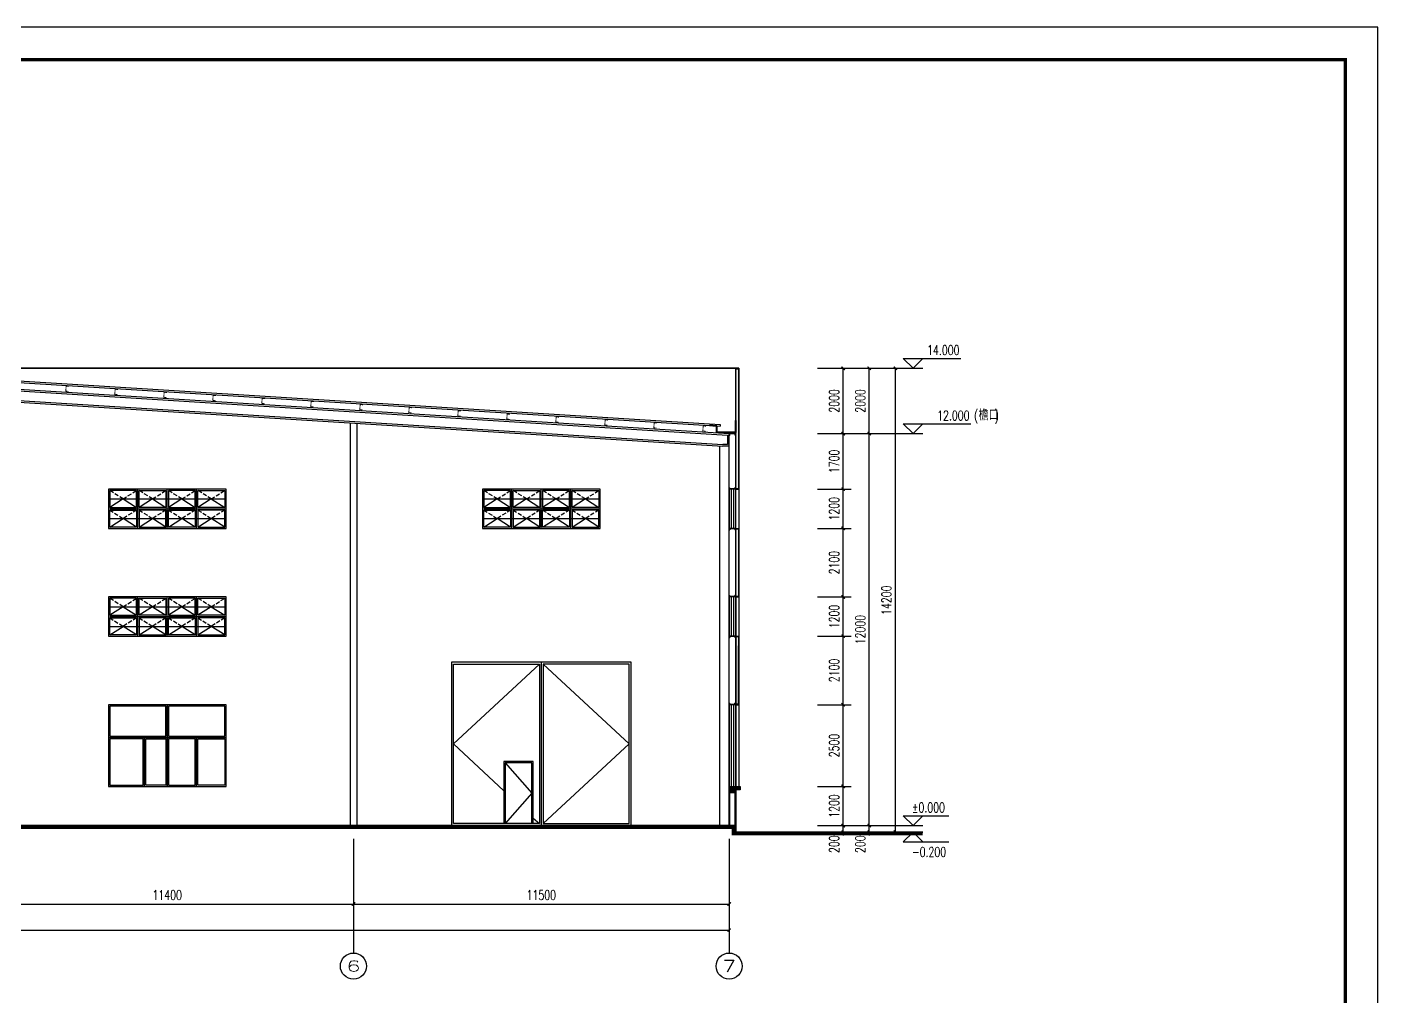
# Model space of a CAD drawing. Extents: x 4267484 to 4395158, y -674551 to -235742.
# Drawn here: x 4343806 to 4385158, y -644846 to -615151 of the extents above; entities that cross this region are included whole.
import ezdxf
from ezdxf.enums import TextEntityAlignment as Align

# ---------------------------------------------------------------- set-up
doc = ezdxf.new("R2010")
doc.units = 0
doc.header["$LTSCALE"] = 1000
doc.header["$MEASUREMENT"] = 0
doc.linetypes.add('DASH', pattern=[0.35, 0.25, -0.1])
doc.layers.get('0').update_dxf_attribs({"linetype": 'CONTINUOUS'})
doc.layers.get('Defpoints').update_dxf_attribs({"linetype": 'CONTINUOUS'})
doc.layers.add('_0', color=7, linetype='CONTINUOUS', lineweight=25)
for name, color, linetype in [('AXIS', 3, 'CONTINUOUS'), ('AXIS_TEXT', 7, 'CONTINUOUS'), ('DIM_ELEV', 3, 'CONTINUOUS'), ('PUB_DIM', 3, 'CONTINUOUS'), ('PUB_HATCH', 8, 'CONTINUOUS'), ('PUB_TEXT', 7, 'CONTINUOUS'), ('PUB_TITLE', 4, 'CONTINUOUS'), ('PUB_WALL', 9, 'CONTINUOUS'), ('STAIR', 5, 'CONTINUOUS'), ('WALL', 2, 'CONTINUOUS'), ('WINDOW', 4, 'CONTINUOUS'), ('剖面', 233, 'CONTINUOUS'), ('建筑外轮廓', 11, 'CONTINUOUS')]:
    doc.layers.add(name, color=color, linetype=linetype)
doc.styles.add('_TCH_AXIS', font='COMPLEX', dxfattribs={"bigfont": 'GBCBIG'})
doc.styles.add('_TCH_DIM', font='SIMPLEX', dxfattribs={"bigfont": 'GBCBIG'})
doc.styles.add('_TCH_DIM_T3', font='SIMPLEX', dxfattribs={"width": 0.705882, "bigfont": 'GBCBIG'})
doc.styles.add('COMPLEX', font='COMPLEX')
doc.dimstyles.new('_TCH_ARCH&&100', dxfattribs={"dimtxt": 297.5, "dimasz": 100, "dimexe": 250, "dimexo": 300, "dimgap": 126.25, "dimtad": 1, "dimdec": 0, "dimzin": 0, "dimdsep": 46, "dimtxsty": '_TCH_DIM_T3', "dimblk": 'ARCHTICK', "dimcen": 0.09, "dimclrt": 7, "dimazin": 2, "dimtfac": 1, "dimtdec": 0, "dimtix": 1, "dimtmove": 2, "dimatfit": 3, "dimfxl": 0, "dimtolj": 1, "dimtzin": 0, "dimarcsym": 0})

# ---------------------------------------------------------------- blocks, each defined once
blk = doc.blocks.new('_ArchTick')
at = {"color": 0, "linetype": 'ByBlock', "const_width": 0.4}
blk.add_lwpolyline([(-0.5, -0.5), (0.5, 0.5)], dxfattribs=at)
blk = doc.blocks.new('*D41')
at = {"layer": 'AXIS', "color": 0, "lineweight": -2}
for p, q in [((4342398, -640300), (4342398, -642250)), ((4353798, -640300), (4353798, -642250)), ((4342398, -642000), (4353798, -642000))]:
    blk.add_line(p, q, dxfattribs=at)
at = {"layer": 'Defpoints', "color": 0}
for p in [(4342398, -640000), (4353798, -640000), (4353798, -642000)]:
    blk.add_point(p, dxfattribs=at)
at = {"layer": 'AXIS', "color": 0, "lineweight": -2, "xscale": 100, "yscale": 100, "zscale": 100, "rotation": 180}
blk.add_blockref('_ArchTick', (4342398, -642000), dxfattribs=at)
at = {"layer": 'AXIS', "color": 0, "lineweight": -2, "xscale": 100, "yscale": 100, "zscale": 100}
blk.add_blockref('_ArchTick', (4353798, -642000), dxfattribs=at)
at = {"layer": 'AXIS', "color": 7, "insert": (4348098, -641725), "char_height": 297.5, "attachment_point": 5, "style": '_TCH_DIM_T3'}
blk.add_mtext('\\A1;11400', dxfattribs=at)
blk = doc.blocks.new('*D42')
at = {"layer": 'AXIS', "color": 0, "lineweight": -2}
for p, q in [((4353798, -640300), (4353798, -642250)), ((4365298, -640300), (4365298, -642250)), ((4353798, -642000), (4365298, -642000))]:
    blk.add_line(p, q, dxfattribs=at)
at = {"layer": 'Defpoints', "color": 0}
for p in [(4353798, -640000), (4365298, -640000), (4365298, -642000)]:
    blk.add_point(p, dxfattribs=at)
at = {"layer": 'AXIS', "color": 0, "lineweight": -2, "xscale": 100, "yscale": 100, "zscale": 100, "rotation": 180}
blk.add_blockref('_ArchTick', (4353798, -642000), dxfattribs=at)
at = {"layer": 'AXIS', "color": 0, "lineweight": -2, "xscale": 100, "yscale": 100, "zscale": 100}
blk.add_blockref('_ArchTick', (4365298, -642000), dxfattribs=at)
at = {"layer": 'AXIS', "color": 7, "insert": (4359548, -641725), "char_height": 297.5, "attachment_point": 5, "style": '_TCH_DIM_T3'}
blk.add_mtext('\\A1;11500', dxfattribs=at)
blk = doc.blocks.new('*D43')
at = {"layer": 'AXIS', "color": 0, "lineweight": -2}
for p, q in [((4318298, -640300), (4318298, -643050)), ((4365298, -640300), (4365298, -643050)), ((4318298, -642800), (4365298, -642800))]:
    blk.add_line(p, q, dxfattribs=at)
at = {"layer": 'Defpoints', "color": 0}
for p in [(4318298, -640000), (4365298, -640000), (4365298, -642800)]:
    blk.add_point(p, dxfattribs=at)
at = {"layer": 'AXIS', "color": 0, "lineweight": -2, "xscale": 100, "yscale": 100, "zscale": 100, "rotation": 180}
blk.add_blockref('_ArchTick', (4318298, -642800), dxfattribs=at)
at = {"layer": 'AXIS', "color": 0, "lineweight": -2, "xscale": 100, "yscale": 100, "zscale": 100}
blk.add_blockref('_ArchTick', (4365298, -642800), dxfattribs=at)
at = {"layer": 'AXIS', "color": 7, "insert": (4341798, -642525), "char_height": 297.5, "attachment_point": 5, "style": '_TCH_DIM_T3'}
blk.add_mtext('\\A1;47000', dxfattribs=at)
blk = doc.blocks.new('*D44')
at = {"layer": 'Defpoints', "color": 0}
for p in [(4367699, -625599), (4368787, -625599), (4367699, -627599)]:
    blk.add_point(p, dxfattribs=at)
at = {"layer": 'PUB_DIM', "color": 0, "lineweight": -2}
for p, q in [((4367999, -625599), (4369037, -625599)), ((4368787, -627599), (4368787, -625599)), ((4367999, -627599), (4369037, -627599))]:
    blk.add_line(p, q, dxfattribs=at)
at = {"layer": 'PUB_DIM', "color": 0, "lineweight": -2, "xscale": 100, "yscale": 100, "zscale": 100}
for p, rotation in [((4368787, -625599), 90), ((4368787, -627599), 270)]:
    blk.add_blockref('_ArchTick', p, dxfattribs=dict(at, rotation=rotation))
at = {"layer": 'PUB_DIM', "color": 7, "insert": (4368512, -626599), "char_height": 297.5, "attachment_point": 5, "rotation": 90, "style": '_TCH_DIM_T3'}
blk.add_mtext('\\A1;2000', dxfattribs=at)
blk = doc.blocks.new('*D45')
at = {"layer": 'Defpoints', "color": 0}
for p in [(4367699, -627599), (4368787, -627599), (4367699, -629299)]:
    blk.add_point(p, dxfattribs=at)
at = {"layer": 'PUB_DIM', "color": 0, "lineweight": -2}
for p, q in [((4367999, -627599), (4369037, -627599)), ((4368787, -629299), (4368787, -627599)), ((4367999, -629299), (4369037, -629299))]:
    blk.add_line(p, q, dxfattribs=at)
at = {"layer": 'PUB_DIM', "color": 0, "lineweight": -2, "xscale": 100, "yscale": 100, "zscale": 100}
for p, rotation in [((4368787, -627599), 90), ((4368787, -629299), 270)]:
    blk.add_blockref('_ArchTick', p, dxfattribs=dict(at, rotation=rotation))
at = {"layer": 'PUB_DIM', "color": 7, "insert": (4368512, -628449), "char_height": 297.5, "attachment_point": 5, "rotation": 90, "style": '_TCH_DIM_T3'}
blk.add_mtext('\\A1;1700', dxfattribs=at)
blk = doc.blocks.new('*D46')
at = {"layer": 'Defpoints', "color": 0}
for p in [(4367699, -629299), (4368787, -629299), (4367699, -630499)]:
    blk.add_point(p, dxfattribs=at)
at = {"layer": 'PUB_DIM', "color": 0, "lineweight": -2}
for p, q in [((4367999, -629299), (4369037, -629299)), ((4368787, -630499), (4368787, -629299)), ((4367999, -630499), (4369037, -630499))]:
    blk.add_line(p, q, dxfattribs=at)
at = {"layer": 'PUB_DIM', "color": 0, "lineweight": -2, "xscale": 100, "yscale": 100, "zscale": 100}
for p, rotation in [((4368787, -629299), 90), ((4368787, -630499), 270)]:
    blk.add_blockref('_ArchTick', p, dxfattribs=dict(at, rotation=rotation))
at = {"layer": 'PUB_DIM', "color": 7, "insert": (4368512, -629899), "char_height": 297.5, "attachment_point": 5, "rotation": 90, "style": '_TCH_DIM_T3'}
blk.add_mtext('\\A1;1200', dxfattribs=at)
blk = doc.blocks.new('*D47')
at = {"layer": 'Defpoints', "color": 0}
for p in [(4367699, -630499), (4368787, -630499), (4367699, -632599)]:
    blk.add_point(p, dxfattribs=at)
at = {"layer": 'PUB_DIM', "color": 0, "lineweight": -2}
for p, q in [((4367999, -630499), (4369037, -630499)), ((4368787, -632599), (4368787, -630499)), ((4367999, -632599), (4369037, -632599))]:
    blk.add_line(p, q, dxfattribs=at)
at = {"layer": 'PUB_DIM', "color": 0, "lineweight": -2, "xscale": 100, "yscale": 100, "zscale": 100}
for p, rotation in [((4368787, -630499), 90), ((4368787, -632599), 270)]:
    blk.add_blockref('_ArchTick', p, dxfattribs=dict(at, rotation=rotation))
at = {"layer": 'PUB_DIM', "color": 7, "insert": (4368512, -631549), "char_height": 297.5, "attachment_point": 5, "rotation": 90, "style": '_TCH_DIM_T3'}
blk.add_mtext('\\A1;2100', dxfattribs=at)
blk = doc.blocks.new('*D48')
at = {"layer": 'Defpoints', "color": 0}
for p in [(4367699, -632599), (4368787, -632599), (4367699, -633799)]:
    blk.add_point(p, dxfattribs=at)
at = {"layer": 'PUB_DIM', "color": 0, "lineweight": -2}
for p, q in [((4367999, -632599), (4369037, -632599)), ((4368787, -633799), (4368787, -632599)), ((4367999, -633799), (4369037, -633799))]:
    blk.add_line(p, q, dxfattribs=at)
at = {"layer": 'PUB_DIM', "color": 0, "lineweight": -2, "xscale": 100, "yscale": 100, "zscale": 100}
for p, rotation in [((4368787, -632599), 90), ((4368787, -633799), 270)]:
    blk.add_blockref('_ArchTick', p, dxfattribs=dict(at, rotation=rotation))
at = {"layer": 'PUB_DIM', "color": 7, "insert": (4368512, -633199), "char_height": 297.5, "attachment_point": 5, "rotation": 90, "style": '_TCH_DIM_T3'}
blk.add_mtext('\\A1;1200', dxfattribs=at)
blk = doc.blocks.new('*D49')
at = {"layer": 'Defpoints', "color": 0}
for p in [(4367699, -633799), (4368787, -633799), (4367699, -635899)]:
    blk.add_point(p, dxfattribs=at)
at = {"layer": 'PUB_DIM', "color": 0, "lineweight": -2}
for p, q in [((4367999, -633799), (4369037, -633799)), ((4368787, -635899), (4368787, -633799)), ((4367999, -635899), (4369037, -635899))]:
    blk.add_line(p, q, dxfattribs=at)
at = {"layer": 'PUB_DIM', "color": 0, "lineweight": -2, "xscale": 100, "yscale": 100, "zscale": 100}
for p, rotation in [((4368787, -633799), 90), ((4368787, -635899), 270)]:
    blk.add_blockref('_ArchTick', p, dxfattribs=dict(at, rotation=rotation))
at = {"layer": 'PUB_DIM', "color": 7, "insert": (4368512, -634849), "char_height": 297.5, "attachment_point": 5, "rotation": 90, "style": '_TCH_DIM_T3'}
blk.add_mtext('\\A1;2100', dxfattribs=at)
blk = doc.blocks.new('*D50')
at = {"layer": 'Defpoints', "color": 0}
for p in [(4367699, -635899), (4368787, -635899), (4367699, -638399)]:
    blk.add_point(p, dxfattribs=at)
at = {"layer": 'PUB_DIM', "color": 0, "lineweight": -2}
for p, q in [((4367999, -635899), (4369037, -635899)), ((4368787, -638399), (4368787, -635899)), ((4367999, -638399), (4369037, -638399))]:
    blk.add_line(p, q, dxfattribs=at)
at = {"layer": 'PUB_DIM', "color": 0, "lineweight": -2, "xscale": 100, "yscale": 100, "zscale": 100}
for p, rotation in [((4368787, -635899), 90), ((4368787, -638399), 270)]:
    blk.add_blockref('_ArchTick', p, dxfattribs=dict(at, rotation=rotation))
at = {"layer": 'PUB_DIM', "color": 7, "insert": (4368512, -637149), "char_height": 297.5, "attachment_point": 5, "rotation": 90, "style": '_TCH_DIM_T3'}
blk.add_mtext('\\A1;2500', dxfattribs=at)
blk = doc.blocks.new('*D51')
at = {"layer": 'Defpoints', "color": 0}
for p in [(4367699, -638399), (4368787, -638399), (4367699, -639599)]:
    blk.add_point(p, dxfattribs=at)
at = {"layer": 'PUB_DIM', "color": 0, "lineweight": -2}
for p, q in [((4367999, -638399), (4369037, -638399)), ((4368787, -639599), (4368787, -638399)), ((4367999, -639599), (4369037, -639599))]:
    blk.add_line(p, q, dxfattribs=at)
at = {"layer": 'PUB_DIM', "color": 0, "lineweight": -2, "xscale": 100, "yscale": 100, "zscale": 100}
for p, rotation in [((4368787, -638399), 90), ((4368787, -639599), 270)]:
    blk.add_blockref('_ArchTick', p, dxfattribs=dict(at, rotation=rotation))
at = {"layer": 'PUB_DIM', "color": 7, "insert": (4368512, -638999), "char_height": 297.5, "attachment_point": 5, "rotation": 90, "style": '_TCH_DIM_T3'}
blk.add_mtext('\\A1;1200', dxfattribs=at)
blk = doc.blocks.new('*D52')
at = {"layer": 'Defpoints', "color": 0}
for p in [(4367699, -639599), (4368787, -639599), (4367699, -639799)]:
    blk.add_point(p, dxfattribs=at)
at = {"layer": 'PUB_DIM', "color": 0, "lineweight": -2}
for p, q in [((4367999, -639599), (4369037, -639599)), ((4368787, -639599), (4368787, -639499)), ((4368787, -639799), (4368787, -639599)), ((4367999, -639799), (4369037, -639799)), ((4368787, -639799), (4368787, -639899))]:
    blk.add_line(p, q, dxfattribs=at)
at = {"layer": 'PUB_DIM', "color": 0, "lineweight": -2, "xscale": 100, "yscale": 100, "zscale": 100}
for p, rotation in [((4368787, -639599), 270), ((4368787, -639799), 90)]:
    blk.add_blockref('_ArchTick', p, dxfattribs=dict(at, rotation=rotation))
at = {"layer": 'PUB_DIM', "color": 7, "insert": (4368512, -640169), "char_height": 297.5, "attachment_point": 5, "rotation": 90, "style": '_TCH_DIM_T3'}
blk.add_mtext('\\A1;200', dxfattribs=at)
blk = doc.blocks.new('*D53')
at = {"layer": 'Defpoints', "color": 0}
for p in [(4368799, -625599), (4370387, -625599), (4368799, -639799)]:
    blk.add_point(p, dxfattribs=at)
at = {"layer": 'PUB_DIM', "color": 0, "lineweight": -2}
for p, q in [((4369099, -625599), (4370637, -625599)), ((4370387, -639799), (4370387, -625599)), ((4369099, -639799), (4370637, -639799))]:
    blk.add_line(p, q, dxfattribs=at)
at = {"layer": 'PUB_DIM', "color": 0, "lineweight": -2, "xscale": 100, "yscale": 100, "zscale": 100}
for p, rotation in [((4370387, -625599), 90), ((4370387, -639799), 270)]:
    blk.add_blockref('_ArchTick', p, dxfattribs=dict(at, rotation=rotation))
at = {"layer": 'PUB_DIM', "color": 7, "insert": (4370112, -632699), "char_height": 297.5, "attachment_point": 5, "rotation": 90, "style": '_TCH_DIM_T3'}
blk.add_mtext('\\A1;14200', dxfattribs=at)
blk = doc.blocks.new('*D54')
at = {"layer": 'Defpoints', "color": 0}
for p in [(4368799, -625599), (4369587, -625599), (4368799, -627599)]:
    blk.add_point(p, dxfattribs=at)
at = {"layer": 'PUB_DIM', "color": 0, "lineweight": -2}
for p, q in [((4369099, -625599), (4369837, -625599)), ((4369587, -627599), (4369587, -625599)), ((4369099, -627599), (4369837, -627599))]:
    blk.add_line(p, q, dxfattribs=at)
at = {"layer": 'PUB_DIM', "color": 0, "lineweight": -2, "xscale": 100, "yscale": 100, "zscale": 100}
for p, rotation in [((4369587, -625599), 90), ((4369587, -627599), 270)]:
    blk.add_blockref('_ArchTick', p, dxfattribs=dict(at, rotation=rotation))
at = {"layer": 'PUB_DIM', "color": 7, "insert": (4369312, -626599), "char_height": 297.5, "attachment_point": 5, "rotation": 90, "style": '_TCH_DIM_T3'}
blk.add_mtext('\\A1;2000', dxfattribs=at)
blk = doc.blocks.new('*D55')
at = {"layer": 'Defpoints', "color": 0}
for p in [(4368799, -627599), (4369587, -627599), (4368799, -639599)]:
    blk.add_point(p, dxfattribs=at)
at = {"layer": 'PUB_DIM', "color": 0, "lineweight": -2}
for p, q in [((4369099, -627599), (4369837, -627599)), ((4369587, -639599), (4369587, -627599)), ((4369099, -639599), (4369837, -639599))]:
    blk.add_line(p, q, dxfattribs=at)
at = {"layer": 'PUB_DIM', "color": 0, "lineweight": -2, "xscale": 100, "yscale": 100, "zscale": 100}
for p, rotation in [((4369587, -627599), 90), ((4369587, -639599), 270)]:
    blk.add_blockref('_ArchTick', p, dxfattribs=dict(at, rotation=rotation))
at = {"layer": 'PUB_DIM', "color": 7, "insert": (4369312, -633599), "char_height": 297.5, "attachment_point": 5, "rotation": 90, "style": '_TCH_DIM_T3'}
blk.add_mtext('\\A1;12000', dxfattribs=at)
blk = doc.blocks.new('*D56')
at = {"layer": 'Defpoints', "color": 0}
for p in [(4368799, -639599), (4369587, -639599), (4368799, -639799)]:
    blk.add_point(p, dxfattribs=at)
at = {"layer": 'PUB_DIM', "color": 0, "lineweight": -2}
for p, q in [((4369099, -639599), (4369837, -639599)), ((4369587, -639599), (4369587, -639499)), ((4369587, -639799), (4369587, -639599)), ((4369099, -639799), (4369837, -639799)), ((4369587, -639799), (4369587, -639899))]:
    blk.add_line(p, q, dxfattribs=at)
at = {"layer": 'PUB_DIM', "color": 0, "lineweight": -2, "xscale": 100, "yscale": 100, "zscale": 100}
for p, rotation in [((4369587, -639599), 270), ((4369587, -639799), 90)]:
    blk.add_blockref('_ArchTick', p, dxfattribs=dict(at, rotation=rotation))
at = {"layer": 'PUB_DIM', "color": 7, "insert": (4369312, -640169), "char_height": 297.5, "attachment_point": 5, "rotation": 90, "style": '_TCH_DIM_T3'}
blk.add_mtext('\\A1;200', dxfattribs=at)
blk = doc.blocks.new('C-3015')
at = {"layer": 'PUB_HATCH', "linetype": 'DASH', "ltscale": 0.5}
for p, q in [((733687, 126065), (733277, 126325)), ((733687, 126065), (734097, 126325)), ((734587, 126065), (734177, 126325)), ((734587, 126065), (734997, 126325)), ((735487, 126065), (735077, 126325)), ((735487, 126065), (735897, 126325)), ((736387, 126065), (735977, 126325)), ((736387, 126065), (736797, 126325)), ((733277, 125725), (733687, 125465)), ((734097, 125725), (733687, 125465)), ((734177, 125725), (734587, 125465)), ((734997, 125725), (734587, 125465)), ((735077, 125725), (735487, 125465)), ((735897, 125725), (735487, 125465)), ((735977, 125725), (736387, 125465)), ((736797, 125725), (736387, 125465))]:
    blk.add_line(p, q, dxfattribs=at)
at = {"layer": 'PUB_HATCH'}
for p, q in [((736837, 126065), (733237, 126065)), ((733687, 126065), (733277, 125805)), ((733687, 126065), (734097, 125805)), ((734587, 126065), (734177, 125805)), ((734587, 126065), (734997, 125805)), ((735487, 126065), (735077, 125805)), ((735487, 126065), (735897, 125805)), ((736387, 126065), (735977, 125805)), ((736387, 126065), (736797, 125805)), ((736837, 125465), (733237, 125465)), ((733277, 125205), (733687, 125465)), ((734097, 125205), (733687, 125465)), ((734177, 125205), (734587, 125465)), ((734997, 125205), (734587, 125465)), ((735077, 125205), (735487, 125465)), ((735897, 125205), (735487, 125465)), ((735977, 125205), (736387, 125465)), ((736797, 125205), (736387, 125465))]:
    blk.add_line(p, q, dxfattribs=at)
at = {"layer": 'WINDOW', "color": 160}
for p, q in [((734137, 125165), (734137, 126365)), ((735037, 125165), (735037, 126365)), ((735937, 125165), (735937, 126365)), ((736797, 125765), (733237, 125765))]:
    blk.add_line(p, q, dxfattribs=at)
for points in [[(733237, 126365), (736837, 126365), (736837, 125165), (733237, 125165)], [(734097, 126325), (733277, 126325), (733277, 125805), (734097, 125805)], [(734177, 126325), (734997, 126325), (734997, 125805), (734177, 125805)], [(735897, 126325), (735077, 126325), (735077, 125805), (735897, 125805)], [(735977, 126325), (736797, 126325), (736797, 125805), (735977, 125805)], [(734097, 125205), (733277, 125205), (733277, 125725), (734097, 125725)], [(734177, 125205), (734997, 125205), (734997, 125725), (734177, 125725)], [(735897, 125205), (735077, 125205), (735077, 125725), (735897, 125725)], [(735977, 125205), (736797, 125205), (736797, 125725), (735977, 125725)]]:
    blk.add_lwpolyline(points, close=True, dxfattribs=at)
blk = doc.blocks.new('_AXISO')
blk.add_circle((0, 0), 0.5)
at = {"layer": 'AXIS_TEXT', "style": 'COMPLEX', "width": 1.041667}
blk.add_attdef('A', text='', height=0.56, dxfattribs=at).set_placement((-0.25, -0.28), (0.25, -0.28), align=Align.FIT)
blk = doc.blocks.new('A$C41676D77')
for p, q in [((0, 45), (0, 0)), ((10, 45), (0, 45)), ((10, 45), (20, 45)), ((10, 35), (10, 10)), ((10, 35), (20, 35)), ((180, 10), (10, 10)), ((20, 35), (20, 45)), ((180, 45), (170, 45)), ((170, 35), (170, 45)), ((180, 35), (170, 35)), ((190, 45), (180, 45)), ((180, 35), (180, 10)), ((190, 45), (190, 0)), ((190, 0), (0, 0))]:
    blk.add_line(p, q)

msp = doc.modelspace()

# ---------------------------------------------------------------- hatches: boundary and pattern name
for points in [[(4345015.1, -626166, -0.4142136), (4345025.9, -626157), (4345080.7, -626162, 0.4142136), (4345091.6, -626152.9), (4345092, -626148, 0.4142136), (4345083, -626137.1), (4345003.3, -626129.8, 0.4142136), (4344992.5, -626138.8), (4344977.8, -626298.2, 0.4142136), (4344986.9, -626309), (4345066.6, -626316.3, 0.4142136), (4345077.4, -626307.3), (4345077.9, -626302.3, 0.4142136), (4345068.8, -626291.4), (4345014.1, -626286.4, -0.4142136), (4345005, -626275.5)], [(4346515.1, -626266, -0.4142136), (4346525.9, -626256.9), (4346580.7, -626262, 0.4142136), (4346591.6, -626252.9), (4346592, -626247.9, 0.4142136), (4346583, -626237.1), (4346503.3, -626229.8, 0.4142136), (4346492.5, -626238.8), (4346477.8, -626398.1, 0.4142136), (4346486.9, -626409), (4346566.6, -626416.3, 0.4142136), (4346577.4, -626407.3), (4346577.9, -626402.3, 0.4142136), (4346568.8, -626391.4), (4346514.1, -626386.4, -0.4142136), (4346505, -626375.5)], [(4348015.1, -626358.2, -0.4142136), (4348025.9, -626349.2), (4348080.7, -626354.2, 0.4142136), (4348091.6, -626345.2), (4348092, -626340.2, 0.4142136), (4348083, -626329.3), (4348003.3, -626322, 0.4142136), (4347992.5, -626331.1), (4347977.8, -626490.4, 0.4142136), (4347986.9, -626501.3), (4348066.6, -626508.6, 0.4142136), (4348077.4, -626499.5), (4348077.9, -626494.5, 0.4142136), (4348068.8, -626483.7), (4348014.1, -626478.6, -0.4142136), (4348005, -626467.8)], [(4349515.1, -626451.2, -0.4142136), (4349525.9, -626442.2), (4349580.7, -626447.2, 0.4142136), (4349591.6, -626438.1), (4349592, -626433.2, 0.4142136), (4349583, -626422.3), (4349503.3, -626415, 0.4142136), (4349492.5, -626424), (4349477.8, -626583.4, 0.4142136), (4349486.9, -626594.2), (4349566.6, -626601.5, 0.4142136), (4349577.4, -626592.5), (4349577.9, -626587.5, 0.4142136), (4349568.8, -626576.6), (4349514.1, -626571.6, -0.4142136), (4349505, -626560.7)], [(4351015.1, -626543.2, -0.4142136), (4351025.9, -626534.1), (4351080.7, -626539.1, 0.4142136), (4351091.6, -626530.1), (4351092, -626525.1, 0.4142136), (4351083, -626514.2), (4351003.3, -626506.9, 0.4142136), (4350992.5, -626516), (4350977.8, -626675.3, 0.4142136), (4350986.9, -626686.2), (4351066.6, -626693.5, 0.4142136), (4351077.4, -626684.5), (4351077.9, -626679.5, 0.4142136), (4351068.8, -626668.6), (4351014.1, -626663.6, -0.4142136), (4351005, -626652.7)], [(4352515.1, -626640.4, -0.4142136), (4352525.9, -626631.4), (4352580.7, -626636.4, 0.4142136), (4352591.6, -626627.4), (4352592, -626622.4, 0.4142136), (4352583, -626611.5), (4352503.3, -626604.2, 0.4142136), (4352492.5, -626613.3), (4352477.8, -626772.6, 0.4142136), (4352486.9, -626783.5), (4352566.6, -626790.8, 0.4142136), (4352577.4, -626781.7), (4352577.9, -626776.7, 0.4142136), (4352568.8, -626765.9), (4352514.1, -626760.8, -0.4142136), (4352505, -626750)], [(4354015.1, -626734.1, -0.4142136), (4354025.9, -626725), (4354080.7, -626730, 0.4142136), (4354091.6, -626721), (4354092, -626716, 0.4142136), (4354083, -626705.2), (4354003.3, -626697.8, 0.4142136), (4353992.5, -626706.9), (4353977.8, -626866.2, 0.4142136), (4353986.9, -626877.1), (4354066.6, -626884.4, 0.4142136), (4354077.4, -626875.4), (4354077.9, -626870.4, 0.4142136), (4354068.8, -626859.5), (4354014.1, -626854.5, -0.4142136), (4354005, -626843.6)], [(4355515.1, -626825.1, -0.4142136), (4355525.9, -626816.1), (4355580.7, -626821.1, 0.4142136), (4355591.6, -626812.1), (4355592, -626807.1, 0.4142136), (4355583, -626796.2), (4355503.3, -626788.9, 0.4142136), (4355492.5, -626797.9), (4355477.8, -626957.3, 0.4142136), (4355486.9, -626968.1), (4355566.6, -626975.5, 0.4142136), (4355577.4, -626966.4), (4355577.9, -626961.4, 0.4142136), (4355568.8, -626950.6), (4355514.1, -626945.5, -0.4142136), (4355505, -626934.7)], [(4357015.1, -626925.8, -0.4142136), (4357025.9, -626916.8), (4357080.7, -626921.8, 0.4142136), (4357091.6, -626912.8), (4357092, -626907.8, 0.4142136), (4357083, -626896.9), (4357003.3, -626889.6, 0.4142136), (4356992.5, -626898.6), (4356977.8, -627058, 0.4142136), (4356986.9, -627068.8), (4357066.6, -627076.1, 0.4142136), (4357077.4, -627067.1), (4357077.9, -627062.1, 0.4142136), (4357068.8, -627051.3), (4357014.1, -627046.2, -0.4142136), (4357005, -627035.4)], [(4358515.1, -627022.3, -0.4142136), (4358525.9, -627013.2), (4358580.7, -627018.2, 0.4142136), (4358591.6, -627009.2), (4358592, -627004.2, 0.4142136), (4358583, -626993.3), (4358503.3, -626986, 0.4142136), (4358492.5, -626995.1), (4358477.8, -627154.4, 0.4142136), (4358486.9, -627165.3), (4358566.6, -627172.6, 0.4142136), (4358577.4, -627163.5), (4358577.9, -627158.6, 0.4142136), (4358568.8, -627147.7), (4358514.1, -627142.7, -0.4142136), (4358505, -627131.8)], [(4360015.1, -627111, -0.4142136), (4360025.9, -627102), (4360080.7, -627107, 0.4142136), (4360091.6, -627098), (4360092, -627093, 0.4142136), (4360083, -627082.1), (4360003.3, -627074.8, 0.4142136), (4359992.5, -627083.9), (4359977.8, -627243.2, 0.4142136), (4359986.9, -627254.1), (4360066.6, -627261.4, 0.4142136), (4360077.4, -627252.3), (4360077.9, -627247.3, 0.4142136), (4360068.8, -627236.5), (4360014.1, -627231.4, -0.4142136), (4360005, -627220.6)], [(4361515.1, -627202.4, -0.4142136), (4361525.9, -627193.3), (4361580.7, -627198.4, 0.4142136), (4361591.6, -627189.3), (4361592, -627184.3, 0.4142136), (4361583, -627173.5), (4361503.3, -627166.2, 0.4142136), (4361492.5, -627175.2), (4361477.8, -627334.5, 0.4142136), (4361486.9, -627345.4), (4361566.6, -627352.7, 0.4142136), (4361577.4, -627343.7), (4361577.9, -627338.7, 0.4142136), (4361568.8, -627327.8), (4361514.1, -627322.8, -0.4142136), (4361505, -627311.9)], [(4363015.1, -627290.2, -0.4142136), (4363025.9, -627281.2), (4363080.7, -627286.2, 0.4142136), (4363091.6, -627277.1), (4363092, -627272.2, 0.4142136), (4363083, -627261.3), (4363003.3, -627254, 0.4142136), (4362992.5, -627263), (4362977.8, -627422.4, 0.4142136), (4362986.9, -627433.2), (4363066.6, -627440.5, 0.4142136), (4363077.4, -627431.5), (4363077.9, -627426.5, 0.4142136), (4363068.8, -627415.6), (4363014.1, -627410.6, -0.4142136), (4363005, -627399.7)], [(4364515.1, -627386.6, -0.4142136), (4364525.9, -627377.6), (4364580.7, -627382.6, 0.4142136), (4364591.6, -627373.5), (4364592, -627368.6, 0.4142136), (4364583, -627357.7), (4364503.3, -627350.4, 0.4142136), (4364492.5, -627359.4), (4364477.8, -627518.8, 0.4142136), (4364486.9, -627529.6), (4364566.6, -627536.9, 0.4142136), (4364577.4, -627527.9), (4364577.9, -627522.9, 0.4142136), (4364568.8, -627512), (4364514.1, -627507, -0.4142136), (4364505, -627496.2)], [(4365298, -638399.3), (4365298, -638599.3), (4365498, -638599.3), (4365498, -638499.3), (4365638, -638499.3), (4365638, -638399.3)]]:
    msp.add_hatch(color=256).paths.add_polyline_path(points)
at = {"layer": 'PUB_WALL'}
for points in [[(4365498, -629299.3), (4365498, -625599.3), (4365538, -625599.3), (4365538, -629299.3)], [(4365498, -625599.3), (4365598, -625599.3), (4365598, -625639.3), (4365498, -625639.3)], [(4365598, -629299.3), (4365598, -625599.3), (4365558, -625599.3), (4365558, -629299.3)], [(4365498, -629299.3), (4365598, -629299.3), (4365598, -629259.3), (4365498, -629259.3)], [(4365498, -632599.3), (4365498, -630499.3), (4365538, -630499.3), (4365538, -632599.3)], [(4365498, -630499.3), (4365598, -630499.3), (4365598, -630539.3), (4365498, -630539.3)], [(4365598, -632599.3), (4365598, -630499.3), (4365558, -630499.3), (4365558, -632599.3)], [(4365498, -632599.3), (4365598, -632599.3), (4365598, -632559.3), (4365498, -632559.3)], [(4365498, -635899.3), (4365498.4, -633799.3), (4365538.4, -633799.3), (4365538, -635899.3)], [(4365498.4, -633799.3), (4365598.4, -633799.3), (4365598.4, -633839.3), (4365498.4, -633839.3)], [(4365598, -635899.3), (4365598.4, -633799.3), (4365558.4, -633799.3), (4365558, -635899.3)], [(4365498, -635899.3), (4365598, -635899.3), (4365598, -635859.3), (4365498, -635859.3)]]:
    msp.add_hatch(color=256, dxfattribs=at).paths.add_polyline_path(points)

# ---------------------------------------------------------------- linework, layer by layer
at = {"color": 0}
for p, q in [((4353698, -627269.7), (4353698, -639649.3)), ((4353898, -627282.2), (4353898, -639649.3))]:
    msp.add_line(p, q, dxfattribs=at)
for p, q in [((4365588, -629299.3), (4365588, -629273)), ((4365588, -629299.3), (4365588, -629273)), ((4365588, -632599.3), (4365588, -632573)), ((4365588, -632599.3), (4365588, -632573)), ((4365587.5, -635273), (4365587.5, -634099.3)), ((4365587.5, -635273), (4365587.5, -634099.3)), ((4365297.5, -638399.3), (4365297.5, -635899.3)), ((4365588, -638399.3), (4365588, -638419.3)), ((4365588, -638399.3), (4365588, -638419.3))]:
    msp.add_line(p, q)
for points in [[(4365638, -638399.3), (4365638, -638499.3), (4365498, -638499.3), (4365498, -638599.3), (4365298, -638599.3), (4365298, -638399.3), (4365638, -638399.3)], [(4365638, -638399.3), (4365638, -638499.3), (4365498, -638499.3), (4365498, -638599.3), (4365298, -638599.3), (4365298, -638399.3), (4365638, -638399.3)], [(4371226, -639799.3), (4365478, -639799.3), (4365478, -639599.3), (4341798, -639599.3)]]:
    msp.add_lwpolyline(points)
at = {"const_width": 100}
msp.add_lwpolyline([(4371226, -639849.3), (4365428, -639849.3), (4365428, -639649.3), (4341798, -639649.3)], dxfattribs=at)
at = {"layer": '_0', "color": 0}
msp.add_line((4365598, -625599.3), (4341890.3, -625598.7), dxfattribs=at)
at = {"layer": '_0'}
for points in [[(4365598, -625599.3), (4365598, -638399.3)], [(4365498, -632599.3), (4365498, -638399.3)]]:
    msp.add_lwpolyline(points, dxfattribs=at)
at = {"layer": 'AXIS', "color": 0}
for p, q in [((4353798, -639999.9), (4353798, -643499.9)), ((4365298, -639999.9), (4365298, -643499.9))]:
    msp.add_line(p, q, dxfattribs=at)
at = {"layer": 'DIM_ELEV'}
for p, q in [((4370226, -625596.8), (4371226, -625596.8)), ((4370926, -625596.8), (4370626, -625296.8)), ((4370626, -625296.8), (4372387.9, -625296.8)), ((4370926, -625596.8), (4371226, -625296.8)), ((4370926, -627599.3), (4370626, -627299.3)), ((4370626, -627299.3), (4372695, -627299.3)), ((4370926, -627599.3), (4371226, -627299.3)), ((4370226, -627599.3), (4371226, -627599.3)), ((4369797.4, -639599.3), (4371226, -639599.3)), ((4370926, -639599.3), (4370626, -639299.3)), ((4370626, -639299.3), (4372024.9, -639299.3)), ((4370926, -639599.3), (4371226, -639299.3)), ((4370226, -639799.3), (4371226, -639799.3)), ((4370926, -639799.3), (4370626, -640099.3)), ((4370626, -640099.3), (4372024.9, -640099.3)), ((4370926, -639799.3), (4371226, -640099.3))]:
    msp.add_line(p, q, dxfattribs=at)
at = {"layer": 'PUB_DIM'}
for p, q in [((4368299.5, -625598.8), (4371226, -625598.8)), ((4368299.5, -627599.3), (4371226, -627599.3)), ((4368299.5, -639599.3), (4371226, -639599.3))]:
    msp.add_line(p, q, dxfattribs=at)
at = {"layer": 'PUB_TITLE', "color": 4}
msp.add_lwpolyline([(4301057.7, -674551), (4385157.7, -674551), (4385157.7, -615151), (4301057.7, -615151)], close=True, dxfattribs=at)
at = {"layer": 'PUB_TITLE', "color": 4, "const_width": 100}
msp.add_lwpolyline([(4303557.7, -673551), (4384157.7, -673551), (4384157.7, -616151), (4303557.7, -616151)], close=True, dxfattribs=at)
at = {"layer": 'STAIR', "color": 5}
for p, q in [((4341890.3, -625599.3), (4365598, -625598.8)), ((4341890.3, -625879.4), (4365018, -627320)), ((4341890.3, -625929.6), (4365018, -627370.3)), ((4341890.3, -626130.3), (4365298, -627599.3)), ((4341890.3, -626180.6), (4365248, -627644.5)), ((4341890.3, -626482.3), (4365107.6, -627932)), ((4341890.3, -626532.5), (4365105.1, -627982)), ((4365018, -627320), (4365018, -627370.3)), ((4365248, -627644.5), (4365248, -627932)), ((4365248, -627644.5), (4365248, -627921)), ((4365298.4, -627982), (4365105.1, -627982)), ((4365248.4, -627932), (4365107.6, -627932))]:
    msp.add_line(p, q, dxfattribs=at)
msp.add_lwpolyline([(4364998, -627981.2), (4364998, -639599.3)], dxfattribs=at)
at = {"layer": 'WALL'}
for p, q in [((4365498, -629299.3), (4365498, -625599.3)), ((4365498, -625599.3), (4365598, -625599.3)), ((4365598, -629299.3), (4365598, -625599.3)), ((4365488, -629299.3), (4365598, -629299.3)), ((4365488, -629299.3), (4365588, -629299.3)), ((4365498, -629299.3), (4365598, -629299.3)), ((4365498, -632599.3), (4365498, -630499.3)), ((4365498, -630499.3), (4365598, -630499.3)), ((4365598, -632599.3), (4365598, -630499.3)), ((4365488, -632599.3), (4365598, -632599.3)), ((4365488, -632599.3), (4365588, -632599.3)), ((4365498, -632599.3), (4365598, -632599.3)), ((4365498, -635899.3), (4365498.4, -633799.3)), ((4365498.4, -633799.3), (4365598.4, -633799.3)), ((4365598, -635899.3), (4365598.4, -633799.3)), ((4365587.5, -635899.3), (4365587.5, -634099.3)), ((4365587.5, -635899.3), (4365587.5, -634099.3)), ((4365498, -635899.3), (4365598, -635899.3)), ((4365488, -638399.3), (4365588, -638399.3)), ((4365488, -638399.3), (4365588, -638399.3))]:
    msp.add_line(p, q, dxfattribs=at)
at = {"layer": 'WALL', "const_width": 40}
msp.add_lwpolyline([(4365318, -639599.3), (4365318, -638419.3), (4365618, -638419.3), (4365618, -638479.3), (4365478, -638479.3), (4365478, -639799.3)], dxfattribs=at)
msp.add_lwpolyline([(4365318, -639599.3), (4365318, -638419.3), (4365618, -638419.3), (4365618, -638479.3), (4365478, -638479.3), (4365478, -639799.3)], dxfattribs=at)
at = {"layer": 'WALL'}
msp.add_lwpolyline([(4365298, -639599.3), (4365298, -638399.3), (4365638, -638399.3), (4365638, -638499.3), (4365498, -638499.3), (4365498, -639799.3)], dxfattribs=at)
msp.add_lwpolyline([(4365298, -639599.3), (4365298, -638399.3), (4365638, -638399.3), (4365638, -638499.3), (4365498, -638499.3), (4365498, -639799.3)], dxfattribs=at)
at = {"layer": 'WINDOW'}
for p, q in [((4365298.4, -629299.3), (4365298.4, -630499.3)), ((4365358, -629299.3), (4365358, -630499.3)), ((4365358, -629299.3), (4365358, -630499.3)), ((4365428, -629299.3), (4365428, -630499.3)), ((4365428, -629299.3), (4365428, -630499.3)), ((4365488, -629299.3), (4365488, -630499.3)), ((4365488, -629299.3), (4365488, -630499.3)), ((4365298.4, -632599.3), (4365298.4, -633799.3)), ((4365358, -632599.3), (4365358, -633799.3)), ((4365358, -632599.3), (4365358, -633799.3)), ((4365428, -632599.3), (4365428, -633799.3)), ((4365428, -632599.3), (4365428, -633799.3)), ((4365488, -632599.3), (4365488, -633799.3)), ((4365488, -632599.3), (4365488, -633799.3)), ((4362298, -634599.3), (4356798, -634599.3)), ((4356798, -634599.3), (4356798, -639599.3)), ((4359548, -634599.3), (4359548, -639599.3)), ((4362298, -639599.3), (4362298, -634599.3)), ((4365298, -635899.3), (4365298, -638399.3)), ((4365357.5, -635899.3), (4365357.5, -638399.3)), ((4365427.5, -635899.3), (4365427.5, -638399.3)), ((4365487.5, -635899.3), (4365487.5, -638399.3))]:
    msp.add_line(p, q, dxfattribs=at)
at = {"layer": 'WINDOW', "color": 160}
for p, q in [((4346298, -636899.3), (4348098, -636899.3)), ((4347398, -638399.3), (4347398, -636899.3)), ((4348098, -636899.3), (4349898, -636899.3)), ((4348998, -638399.3), (4348998, -636899.3))]:
    msp.add_line(p, q, dxfattribs=at)
at = {"layer": 'WINDOW'}
for points in [[(4359488, -634659.3), (4356858, -637099.3), (4358402.2, -638531.9)], [(4359608, -634659.3), (4362238, -637099.3), (4359608, -639539.3)], [(4359302.2, -639539.3), (4359302.2, -637639.3), (4358402.2, -637639.3), (4358402.2, -639539.3)], [(4359262.2, -639539.3), (4359262.2, -637679.3), (4358442.2, -637679.3), (4358442.2, -639539.3)], [(4358442.2, -637679.3), (4359262.2, -638609.3), (4358442.2, -639539.3)], [(4359302.2, -639366.9), (4359488, -639539.3)]]:
    msp.add_lwpolyline(points, dxfattribs=at)
for points in [[(4356858, -634659.3), (4359488, -634659.3), (4359488, -639539.3), (4356858, -639539.3)], [(4362238, -634659.3), (4359608, -634659.3), (4359608, -639539.3), (4362238, -639539.3)]]:
    msp.add_lwpolyline(points, close=True, dxfattribs=at)
at = {"layer": 'WINDOW', "color": 160}
for points in [[(4348098, -635899.3), (4346298, -635899.3), (4346298, -638399.3), (4348098, -638399.3)], [(4348058, -635939.3), (4346338, -635939.3), (4346338, -636859.3), (4348058, -636859.3)], [(4349898, -635899.3), (4348098, -635899.3), (4348098, -638399.3), (4349898, -638399.3)], [(4349858, -635939.3), (4348138, -635939.3), (4348138, -636859.3), (4349858, -636859.3)], [(4347358, -636939.3), (4346338, -636939.3), (4346338, -638359.3), (4347358, -638359.3)], [(4347438, -636939.3), (4348058, -636939.3), (4348058, -638359.3), (4347438, -638359.3)], [(4348958, -636939.3), (4348138, -636939.3), (4348138, -638359.3), (4348958, -638359.3)], [(4349038, -636939.3), (4349858, -636939.3), (4349858, -638359.3), (4349038, -638359.3)]]:
    msp.add_lwpolyline(points, close=True, dxfattribs=at)
at = {"layer": '剖面'}
for p, q in [((4365478, -627194.2), (4365498, -627194.2)), ((4365478, -627194.2), (4365478, -627539.5)), ((4365478, -627194.2), (4365498, -627194.2)), ((4365478, -627194.2), (4365478, -627539.5)), ((4365498, -627194.2), (4365498, -627559.5)), ((4365498, -627194.2), (4365498, -627559.5)), ((4364696.6, -627359), (4364698.6, -627339.1)), ((4364696.6, -627359), (4364698.6, -627339.1)), ((4364898, -627379.2), (4364696.6, -627359)), ((4364898, -627379.2), (4364696.6, -627359)), ((4364918, -627361.1), (4364698.6, -627339.1)), ((4364918, -627361.1), (4364698.6, -627339.1)), ((4364898, -627379.2), (4364898, -627559.5)), ((4364898, -627379.2), (4364898, -627559.5)), ((4364898, -627559.5), (4365498, -627559.5)), ((4364898, -627559.5), (4365498, -627559.5)), ((4364918, -627361.1), (4364918, -627539.5)), ((4364918, -627361.1), (4364918, -627539.5)), ((4364918, -627539.5), (4365478, -627539.5)), ((4364918, -627539.5), (4365478, -627539.5))]:
    msp.add_line(p, q, dxfattribs=at)
at = {"layer": '建筑外轮廓', "color": 11}
for points in [[(4365297.5, -638399.3), (4365298, -627599.3)], [(4365298, -627999.8), (4365298, -627599.3)], [(4365586.9, -634099.3), (4365586.9, -635799.3)], [(4365586.9, -634099.3), (4365586.9, -635799.3)]]:
    msp.add_lwpolyline(points, dxfattribs=at)

# ---------------------------------------------------------------- block references
at = {"xscale": -1, "rotation": 180}
for p in [(4365298, -627599.3), (4365298, -627599.3), (4365298.4, -630499.3), (4365298.4, -633799.3)]:
    msp.add_blockref('A$C41676D77', p, dxfattribs=at)
at = {"xscale": -1}
for p in [(5083134.6, -755663.9), (5094584.8, -755664.4), (5083134.6, -758963.9)]:
    msp.add_blockref('C-3015', p, dxfattribs=at)
for p in [(4365298, -629299.3), (4365298.4, -629299.3), (4365298, -632599.3), (4365298.4, -632599.3), (4365298, -635899.3), (4365298, -635899.3)]:
    msp.add_blockref('A$C41676D77', p)
at = {"layer": 'AXIS', "color": 0}
ref = msp.add_blockref('_AXISO', (4353798, -643899.9), dxfattribs=dict(at, xscale=800, yscale=800, zscale=800))
ref.add_attrib('A', '6', dxfattribs={"layer": 'AXIS_TEXT', "color": 0, "height": 328.4, "style": '_TCH_AXIS', "width": 2.071429}).set_placement((4353571.2, -644064.1), (4354024.8, -644064.1), align=Align.FIT)
ref = msp.add_blockref('_AXISO', (4365298, -643899.9), dxfattribs=dict(at, xscale=800, yscale=800, zscale=800))
ref.add_attrib('A', '7', dxfattribs={"layer": 'AXIS_TEXT', "color": 0, "height": 368.8, "style": '_TCH_AXIS', "width": 1.714286}).set_placement((4365087.2, -644084.2), (4365508.7, -644084.2), align=Align.FIT)

# ---------------------------------------------------------------- texts
at = {"layer": 'PUB_TEXT', "style": '_TCH_DIM', "width": 0.705882}
for s, p in [('14.000', (4371357.9, -625191.8)), ('(', (4372795, -627194.3)), (')', (4373426.5, -627194.3)), ('12.000', (4371665, -627194.3)), ('%%P0.000', (4370894.9, -639194.3)), ('-0.200', (4370894.9, -640554.3))]:
    msp.add_text(s, height=297.5, dxfattribs=at).set_placement(p)
at = {"layer": 'PUB_TEXT', "style": '_TCH_DIM'}
msp.add_text('檐口', height=337.59, dxfattribs=at).set_placement((4372935, -627194.3))

# ---------------------------------------------------------------- dimensions: what is measured, and where the dimension line sits
at = {"layer": 'AXIS', "color": 0}
for p1, p2, distance, picture, middle in [((4318298, -639999.9), (4365298, -639999.9), -2800, '*D43', (4341798, -642524.9)), ((4342398, -639999.9), (4353798, -639999.9), -2000, '*D41', (4348098, -641724.9)), ((4353798, -639999.9), (4365298, -639999.9), -2000, '*D42', (4359548, -641724.9))]:
    dim = msp.add_aligned_dim(p1=p1, p2=p2, distance=distance, dimstyle='_TCH_ARCH&&100', dxfattribs=at)
    dim.commit()
    dim.dimension.update_dxf_attribs({"geometry": picture, "text_midpoint": middle})
at = {"layer": 'PUB_DIM'}
for p1, p2, distance, picture, middle in [((4367699.4892, -627599.2527), (4367699.4892, -625598.7589), -1087.7287, '*D44', (4368512.2179, -626599.0058)), ((4368799.4892, -639799.2527), (4368799.4892, -625598.7589), -1587.7287, '*D53', (4370112.2179, -632699.0058)), ((4368799.4892, -627599.2527), (4368799.4892, -625598.7589), -787.7287, '*D54', (4369312.2179, -626599.0058)), ((4367699.5, -629299.3), (4367699.5, -627599.3), -1087.7, '*D45', (4368512.2, -628449.3)), ((4368799.5, -639599.3), (4368799.5, -627599.3), -787.7, '*D55', (4369312.2, -633599.3)), ((4367699.5, -630499.3), (4367699.5, -629299.3), -1087.7, '*D46', (4368512.2, -629899.3)), ((4367699.5, -632599.3), (4367699.5, -630499.3), -1087.7, '*D47', (4368512.2, -631549.3)), ((4367699.5, -633799.4), (4367699.5, -632599.3), -1087.7, '*D48', (4368512.2, -633199.3)), ((4367699.5, -635899.4), (4367699.5, -633799.4), -1087.7, '*D49', (4368512.2, -634849.4)), ((4367699.5, -638399.3), (4367699.5, -635899.4), -1087.7, '*D50', (4368512.2, -637149.3)), ((4367699.5, -639599.3), (4367699.5, -638399.3), -1087.7, '*D51', (4368512.2, -638999.3))]:
    dim = msp.add_aligned_dim(p1=p1, p2=p2, distance=distance, dimstyle='_TCH_ARCH&&100', dxfattribs=at)
    dim.commit()
    dim.dimension.update_dxf_attribs({"geometry": picture, "text_midpoint": middle})
for base, p1, p2, picture, middle in [((4368787.2, -639599.3), (4367699.5, -639799.3), (4367699.5, -639599.3), '*D52', (4368512.2, -640169.3)), ((4369587.2, -639599.3), (4368799.5, -639799.3), (4368799.5, -639599.3), '*D56', (4369312.2, -640169.3))]:
    dim = msp.add_linear_dim(base=base, p1=p1, p2=p2, angle=90, dimstyle='_TCH_ARCH&&100', dxfattribs=at)
    dim.commit()
    dim.dimension.update_dxf_attribs({"geometry": picture, "text_midpoint": middle, "dimtype": 129})

doc.saveas('drawing.dxf')
